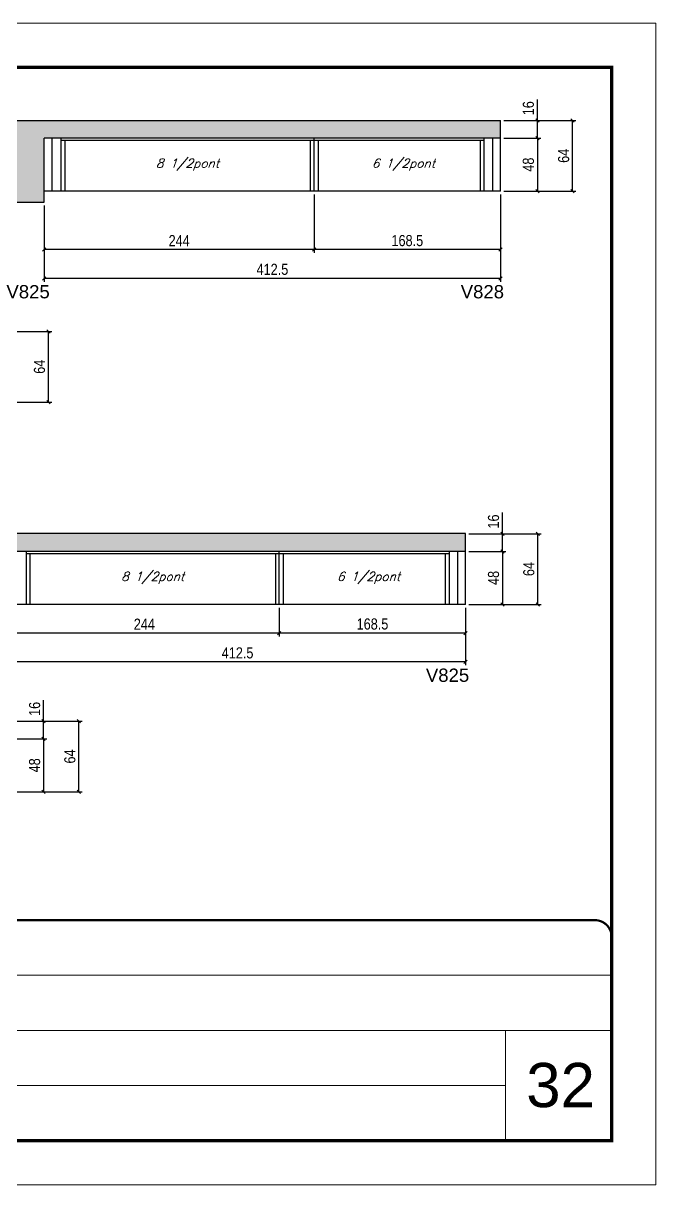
# Model space of a CAD drawing. Extents: x 3309 to 9590, y -2522 to 14608.
# Drawn here: x 9018 to 9590, y 5518 to 6568 of the extents above; entities that cross this region are included whole.
import ezdxf

# ---------------------------------------------------------------- set-up
doc = ezdxf.new("R2010")
doc.units = 0
doc.linetypes.add('CONTINUO', pattern=[0])
doc.linetypes.add('DASHED', pattern=[0.75, 0.5, -0.25])
for name, color, linetype in [('5', 5, 'Continuous'), ('COTA', 241, 'Continuous'), ('Painéis', 200, 'Continuous'), ('SARR_2.2x7', 40, 'Continuous'), ('SARR_3.5x7', 81, 'Continuous'), ('texto', 7, 'Continuous')]:
    doc.layers.add(name, color=color, linetype=linetype)
for name, color, linetype, lineweight in [('CARIMBO', 255, 'Continuous', 9), ('Folhas', 255, 'Continuous', 9), ('SARRAFO DE PRESSAO', 251, 'DASHED', 9)]:
    doc.layers.add(name, color=color, linetype=linetype, lineweight=lineweight)
doc.styles.add('ARIAL', font='arial.ttf')
doc.styles.add('COTA TECNICA', font='techl___.ttf', dxfattribs={"height": 10})
doc.styles.add('Romans', font='romans.shx')
doc.styles.get("Standard").update_dxf_attribs({"font": 'arial.ttf'})
doc.dimstyles.new('PAINEL', dxfattribs={"dimtxt": 10, "dimasz": 3, "dimexe": 3, "dimexo": 3, "dimgap": 3, "dimtad": 1, "dimdec": 1, "dimzin": 12, "dimdsep": 46, "dimtxsty": 'COTA TECNICA', "dimblk1": 'OBLIQUE', "dimblk2": 'OBLIQUE', "dimsah": 1, "dimcen": 0.9, "dimclrd": 4, "dimclre": 4, "dimclrt": 240, "dimadec": 1, "dimazin": 3, "dimtfac": 1, "dimtdec": 1, "dimtmove": 0, "dimatfit": 3, "dimfxl": 1, "dimtolj": 1, "dimtzin": 12, "dimarcsym": 0})
pattern_1 = [(50, (-13.1408, 0), (5.46554, -0.4781726), [0.5715, -6.2865]), (355, (-13.141, 0), (-1.0573026, 5.7317054), [0.4572, -5.0292175]), (100.451445, (-12.6853, -0.04), (4.4082374, 5.2535326), [0.4857003, -5.3427073]), (46.1842, (-13.141, 1.524), (8.1323712, -1.26127), [0.85725, -9.42975]), (96.63556, (-12.463, 1.419), (7.122124, 7.422784), [0.7285507, -8.014068]), (351.18415, (-13.141, 1.524), (7.122124, 7.422784), [0.685799, -7.543792]), (21, (-12.3788, 1.143), (4.5484317, -3.067956), [0.5715, -6.2865]), (326, (-12.379, 1.143), (1.8540609, 5.525639), [0.4572, -5.0292]), (71.451445, (-11.9997, 0.8873), (6.4024926, 2.457683), [0.4857003, -5.342698]), (37.5, (-13.1408, 0), (0.0926581, 2.53665117), [0, -4.96824, 0, -5.1054, 0, -5.04825]), (7.5, (-13.1408, 0), (2.0045899, 3.00541724), [0, -2.91084, 0, -4.85394, 0, -1.92405]), (327.5, (-14.84, 0), (4.06771786, -0.17186232), [0, -1.905, 0, -5.9436, 0, -7.8867]), (317.5, (-15.602, 0), (4.4438754, 0.7627947), [0, -2.4765, 0, -3.94716, 0, -5.6007])]

# ---------------------------------------------------------------- blocks, each defined once
blk = doc.blocks.new('9999999999')
at = {"color": 30, "linetype": 'CONTINUO'}
for p, q in [((98564.6, 34379.6), (99584, 34379.6)), ((98564.6, 34329.8), (99488, 34329.8)), ((99584, 34329.8), (99488, 34329.8)), ((99488, 34329.8), (99488, 34230.2)), ((98564.6, 34280), (99488, 34280))]:
    blk.add_line(p, q, dxfattribs=at)
at = {"color": 30, "linetype": 'CONTINUO', "const_width": 2}
blk.add_lwpolyline([(99584, 34230.2), (99584, 34414.4, 0.414214), (99569, 34429.4), (98229, 34429.4, 0.414214), (98214, 34414.4), (98214, 34245.2, 0.414214), (98229, 34230.2), (99584, 34230.2)], format="xyb", dxfattribs=at)
at = {"layer": 'Folhas'}
blk.add_lwpolyline([(98139, 34190.2), (99624, 34190.2), (99624, 35240.2), (98139, 35240.2)], close=True, dxfattribs=at)
at = {"layer": 'Folhas', "color": 30, "const_width": 3}
blk.add_lwpolyline([(98214, 34230.2), (99584, 34230.2), (99584, 35200.2), (98214, 35200.2)], close=True, dxfattribs=at)
blk = doc.blocks.new('_Oblique')
at = {"color": 0, "linetype": 'ByBlock', "lineweight": -2}
blk.add_line((-0.5, -0.5), (0.5, 0.5), dxfattribs=at)
blk = doc.blocks.new('*D2537')
at = {"layer": 'COTA', "color": 4, "linetype": 'ByBlock', "lineweight": -2, "transparency": 16777216}
for p, q in [((9280.9, 6413), (9280.9, 6360.2)), ((9449.4, 6413), (9449.4, 6360.2)), ((9449.4, 6363.2), (9280.9, 6363.2))]:
    blk.add_line(p, q, dxfattribs=at)
at = {"layer": 'Defpoints', "color": 0, "linetype": 'ByBlock', "transparency": 16777216}
for p in [(9280.9, 6416), (9449.4, 6416), (9280.9, 6363.2)]:
    blk.add_point(p, dxfattribs=at)
at = {"layer": 'COTA', "color": 4, "linetype": 'ByBlock', "lineweight": -2, "transparency": 16777216, "xscale": 3, "yscale": 3, "zscale": 3, "rotation": 180}
blk.add_blockref('_Oblique', (9280.9, 6363.2), dxfattribs=at)
at = {"layer": 'COTA', "color": 4, "linetype": 'ByBlock', "lineweight": -2, "transparency": 16777216, "xscale": 3, "yscale": 3, "zscale": 3}
blk.add_blockref('_Oblique', (9449.4, 6363.2), dxfattribs=at)
at = {"layer": 'COTA', "color": 240, "linetype": 'ByBlock', "transparency": 16777216, "insert": (9365.2, 6371.3), "char_height": 10, "attachment_point": 5, "style": 'COTA TECNICA'}
blk.add_mtext('\\A1;168.5', dxfattribs=at)
blk = doc.blocks.new('*D2538')
at = {"layer": 'COTA', "color": 4, "linetype": 'ByBlock', "lineweight": -2, "transparency": 16777216}
for p, q in [((9280.9, 6413), (9280.9, 6360.2)), ((9036.9, 6403), (9036.9, 6360.2)), ((9280.9, 6363.2), (9036.9, 6363.2))]:
    blk.add_line(p, q, dxfattribs=at)
at = {"layer": 'Defpoints', "color": 0, "linetype": 'ByBlock', "transparency": 16777216}
for p in [(9280.9, 6416), (9036.9, 6406), (9036.9, 6363.2)]:
    blk.add_point(p, dxfattribs=at)
at = {"layer": 'COTA', "color": 4, "linetype": 'ByBlock', "lineweight": -2, "transparency": 16777216, "xscale": 3, "yscale": 3, "zscale": 3, "rotation": 180}
blk.add_blockref('_Oblique', (9036.9, 6363.2), dxfattribs=at)
at = {"layer": 'COTA', "color": 4, "linetype": 'ByBlock', "lineweight": -2, "transparency": 16777216, "xscale": 3, "yscale": 3, "zscale": 3}
blk.add_blockref('_Oblique', (9280.9, 6363.2), dxfattribs=at)
at = {"layer": 'COTA', "color": 240, "linetype": 'ByBlock', "transparency": 16777216, "insert": (9158.9, 6371.3), "char_height": 10, "attachment_point": 5, "style": 'COTA TECNICA'}
blk.add_mtext('\\A1;244', dxfattribs=at)
blk = doc.blocks.new('*D2540')
at = {"layer": 'COTA', "color": 4, "linetype": 'ByBlock', "lineweight": -2, "transparency": 16777216}
for p, q in [((9449.4, 6413), (9449.4, 6334.1)), ((9036.9, 6403), (9036.9, 6334.1)), ((9449.4, 6337.1), (9036.9, 6337.1))]:
    blk.add_line(p, q, dxfattribs=at)
at = {"layer": 'Defpoints', "color": 0, "linetype": 'ByBlock', "transparency": 16777216}
for p in [(9449.4, 6416), (9036.9, 6406), (9036.9, 6337.1)]:
    blk.add_point(p, dxfattribs=at)
at = {"layer": 'COTA', "color": 4, "linetype": 'ByBlock', "lineweight": -2, "transparency": 16777216, "xscale": 3, "yscale": 3, "zscale": 3, "rotation": 180}
blk.add_blockref('_Oblique', (9036.9, 6337.1), dxfattribs=at)
at = {"layer": 'COTA', "color": 4, "linetype": 'ByBlock', "lineweight": -2, "transparency": 16777216, "xscale": 3, "yscale": 3, "zscale": 3}
blk.add_blockref('_Oblique', (9449.4, 6337.1), dxfattribs=at)
at = {"layer": 'COTA', "color": 240, "linetype": 'ByBlock', "transparency": 16777216, "insert": (9243.2, 6345.3), "char_height": 10, "attachment_point": 5, "style": 'COTA TECNICA'}
blk.add_mtext('\\A1;412.5', dxfattribs=at)
blk = doc.blocks.new('*D2551')
at = {"layer": 'COTA', "color": 4, "lineweight": -2, "transparency": 16777216}
for p, q in [((9452.4, 6464), (9485.8, 6464)), ((9482.8, 6464), (9482.8, 6416)), ((9452.4, 6416), (9485.8, 6416))]:
    blk.add_line(p, q, dxfattribs=at)
at = {"layer": 'Defpoints', "color": 0, "transparency": 16777216}
for p in [(9449.4, 6464), (9449.4, 6416), (9482.8, 6416)]:
    blk.add_point(p, dxfattribs=at)
at = {"layer": 'COTA', "color": 4, "lineweight": -2, "transparency": 16777216, "xscale": 3, "yscale": 3, "zscale": 3}
for p, rotation in [((9482.8, 6464), 90), ((9482.8, 6416), 270)]:
    blk.add_blockref('_Oblique', p, dxfattribs=dict(at, rotation=rotation))
at = {"layer": 'COTA', "color": 240, "transparency": 16777216, "insert": (9474.7, 6440), "char_height": 10, "attachment_point": 5, "rotation": 90, "style": 'COTA TECNICA'}
blk.add_mtext('\\A1;48', dxfattribs=at)
blk = doc.blocks.new('*D2552')
at = {"layer": 'COTA', "color": 4, "lineweight": -2, "transparency": 16777216}
for p, q in [((9482.8, 6480), (9482.8, 6499)), ((9452.4, 6480), (9485.8, 6480)), ((9482.8, 6464), (9482.8, 6480)), ((9452.4, 6464), (9485.8, 6464))]:
    blk.add_line(p, q, dxfattribs=at)
at = {"layer": 'Defpoints', "color": 0, "transparency": 16777216}
for p in [(9449.4, 6480), (9482.8, 6480), (9449.4, 6464)]:
    blk.add_point(p, dxfattribs=at)
at = {"layer": 'COTA', "color": 4, "lineweight": -2, "transparency": 16777216, "xscale": 3, "yscale": 3, "zscale": 3}
for p, rotation in [((9482.8, 6480), 90), ((9482.8, 6464), 270)]:
    blk.add_blockref('_Oblique', p, dxfattribs=dict(at, rotation=rotation))
at = {"layer": 'COTA', "color": 240, "transparency": 16777216, "insert": (9474.7, 6491), "char_height": 10, "attachment_point": 5, "rotation": 90, "style": 'COTA TECNICA'}
blk.add_mtext('\\A1;16', dxfattribs=at)
blk = doc.blocks.new('*D2553')
at = {"layer": 'COTA', "color": 4, "lineweight": -2, "transparency": 16777216}
for p, q in [((9452.4, 6480), (9517.7, 6480)), ((9514.7, 6416), (9514.7, 6480)), ((9452.4, 6416), (9517.7, 6416))]:
    blk.add_line(p, q, dxfattribs=at)
at = {"layer": 'Defpoints', "color": 0, "transparency": 16777216}
for p in [(9449.4, 6480), (9514.7, 6480), (9449.4, 6416)]:
    blk.add_point(p, dxfattribs=at)
at = {"layer": 'COTA', "color": 4, "lineweight": -2, "transparency": 16777216, "xscale": 3, "yscale": 3, "zscale": 3}
for p, rotation in [((9514.7, 6480), 90), ((9514.7, 6416), 270)]:
    blk.add_blockref('_Oblique', p, dxfattribs=dict(at, rotation=rotation))
at = {"layer": 'COTA', "color": 240, "transparency": 16777216, "insert": (9506.6, 6448), "char_height": 10, "attachment_point": 5, "rotation": 90, "style": 'COTA TECNICA'}
blk.add_mtext('\\A1;64', dxfattribs=at)
blk = doc.blocks.new('*D2558')
at = {"layer": 'COTA', "color": 4, "lineweight": -2, "transparency": 16777216}
for p, q in [((8978.4, 6289.3), (9043.7, 6289.3)), ((9040.7, 6225.3), (9040.7, 6289.3)), ((8978.4, 6225.3), (9043.7, 6225.3))]:
    blk.add_line(p, q, dxfattribs=at)
at = {"layer": 'Defpoints', "color": 0, "transparency": 16777216}
for p in [(8975.4, 6289.3), (9040.7, 6289.3), (8975.4, 6225.3)]:
    blk.add_point(p, dxfattribs=at)
at = {"layer": 'COTA', "color": 4, "lineweight": -2, "transparency": 16777216, "xscale": 3, "yscale": 3, "zscale": 3}
for p, rotation in [((9040.7, 6289.3), 90), ((9040.7, 6225.3), 270)]:
    blk.add_blockref('_Oblique', p, dxfattribs=dict(at, rotation=rotation))
at = {"layer": 'COTA', "color": 240, "transparency": 16777216, "insert": (9032.6, 6257.3), "char_height": 10, "attachment_point": 5, "rotation": 90, "style": 'COTA TECNICA'}
blk.add_mtext('\\A1;64', dxfattribs=at)
blk = doc.blocks.new('*D2564')
at = {"layer": 'COTA', "color": 4, "linetype": 'ByBlock', "lineweight": -2, "transparency": 16777216}
for p, q in [((9249.4, 6039.4), (9249.4, 6013.5)), ((9417.9, 6039.4), (9417.9, 6013.5)), ((9417.9, 6016.5), (9249.4, 6016.5))]:
    blk.add_line(p, q, dxfattribs=at)
at = {"layer": 'Defpoints', "color": 0, "linetype": 'ByBlock', "transparency": 16777216}
for p in [(9249.4, 6042.4), (9417.9, 6042.4), (9249.4, 6016.5)]:
    blk.add_point(p, dxfattribs=at)
at = {"layer": 'COTA', "color": 4, "linetype": 'ByBlock', "lineweight": -2, "transparency": 16777216, "xscale": 3, "yscale": 3, "zscale": 3, "rotation": 180}
blk.add_blockref('_Oblique', (9249.4, 6016.5), dxfattribs=at)
at = {"layer": 'COTA', "color": 4, "linetype": 'ByBlock', "lineweight": -2, "transparency": 16777216, "xscale": 3, "yscale": 3, "zscale": 3}
blk.add_blockref('_Oblique', (9417.9, 6016.5), dxfattribs=at)
at = {"layer": 'COTA', "color": 240, "linetype": 'ByBlock', "transparency": 16777216, "insert": (9333.7, 6024.7), "char_height": 10, "attachment_point": 5, "style": 'COTA TECNICA'}
blk.add_mtext('\\A1;168.5', dxfattribs=at)
blk = doc.blocks.new('*D2565')
at = {"layer": 'COTA', "color": 4, "linetype": 'ByBlock', "lineweight": -2, "transparency": 16777216}
for p, q in [((9005.4, 6039.4), (9005.4, 6013.5)), ((9249.4, 6039.4), (9249.4, 6013.5)), ((9249.4, 6016.5), (9005.4, 6016.5))]:
    blk.add_line(p, q, dxfattribs=at)
at = {"layer": 'Defpoints', "color": 0, "linetype": 'ByBlock', "transparency": 16777216}
for p in [(9005.4, 6042.4), (9249.4, 6042.4), (9005.4, 6016.5)]:
    blk.add_point(p, dxfattribs=at)
at = {"layer": 'COTA', "color": 4, "linetype": 'ByBlock', "lineweight": -2, "transparency": 16777216, "xscale": 3, "yscale": 3, "zscale": 3, "rotation": 180}
blk.add_blockref('_Oblique', (9005.4, 6016.5), dxfattribs=at)
at = {"layer": 'COTA', "color": 4, "linetype": 'ByBlock', "lineweight": -2, "transparency": 16777216, "xscale": 3, "yscale": 3, "zscale": 3}
blk.add_blockref('_Oblique', (9249.4, 6016.5), dxfattribs=at)
at = {"layer": 'COTA', "color": 240, "linetype": 'ByBlock', "transparency": 16777216, "insert": (9127.4, 6024.6), "char_height": 10, "attachment_point": 5, "style": 'COTA TECNICA'}
blk.add_mtext('\\A1;244', dxfattribs=at)
blk = doc.blocks.new('*D2566')
at = {"layer": 'COTA', "color": 4, "linetype": 'ByBlock', "lineweight": -2, "transparency": 16777216}
for p, q in [((9005.4, 6039.4), (9005.4, 5987.5)), ((9417.9, 6039.4), (9417.9, 5987.5)), ((9417.9, 5990.5), (9005.4, 5990.5))]:
    blk.add_line(p, q, dxfattribs=at)
at = {"layer": 'Defpoints', "color": 0, "linetype": 'ByBlock', "transparency": 16777216}
for p in [(9005.4, 6042.4), (9417.9, 6042.4), (9005.4, 5990.5)]:
    blk.add_point(p, dxfattribs=at)
at = {"layer": 'COTA', "color": 4, "linetype": 'ByBlock', "lineweight": -2, "transparency": 16777216, "xscale": 3, "yscale": 3, "zscale": 3, "rotation": 180}
blk.add_blockref('_Oblique', (9005.4, 5990.5), dxfattribs=at)
at = {"layer": 'COTA', "color": 4, "linetype": 'ByBlock', "lineweight": -2, "transparency": 16777216, "xscale": 3, "yscale": 3, "zscale": 3}
blk.add_blockref('_Oblique', (9417.9, 5990.5), dxfattribs=at)
at = {"layer": 'COTA', "color": 240, "linetype": 'ByBlock', "transparency": 16777216, "insert": (9211.7, 5998.6), "char_height": 10, "attachment_point": 5, "style": 'COTA TECNICA'}
blk.add_mtext('\\A1;412.5', dxfattribs=at)
blk = doc.blocks.new('*D2575')
at = {"layer": 'COTA', "color": 4, "lineweight": -2, "transparency": 16777216}
for p, q in [((9452.4, 6464), (9485.8, 6464)), ((9482.8, 6464), (9482.8, 6416)), ((9452.4, 6416), (9485.8, 6416))]:
    blk.add_line(p, q, dxfattribs=at)
at = {"layer": 'Defpoints', "color": 0, "transparency": 16777216}
for p in [(9449.4, 6464), (9449.4, 6416), (9482.8, 6416)]:
    blk.add_point(p, dxfattribs=at)
at = {"layer": 'COTA', "color": 4, "lineweight": -2, "transparency": 16777216, "xscale": 3, "yscale": 3, "zscale": 3}
for p, rotation in [((9482.8, 6464), 90), ((9482.8, 6416), 270)]:
    blk.add_blockref('_Oblique', p, dxfattribs=dict(at, rotation=rotation))
at = {"layer": 'COTA', "color": 240, "transparency": 16777216, "insert": (9474.7, 6440), "char_height": 10, "attachment_point": 5, "rotation": 90, "style": 'COTA TECNICA'}
blk.add_mtext('\\A1;48', dxfattribs=at)
blk = doc.blocks.new('*D2576')
at = {"layer": 'COTA', "color": 4, "lineweight": -2, "transparency": 16777216}
for p, q in [((9482.8, 6480), (9482.8, 6499)), ((9452.4, 6480), (9485.8, 6480)), ((9482.8, 6464), (9482.8, 6480)), ((9452.4, 6464), (9485.8, 6464))]:
    blk.add_line(p, q, dxfattribs=at)
at = {"layer": 'Defpoints', "color": 0, "transparency": 16777216}
for p in [(9449.4, 6480), (9482.8, 6480), (9449.4, 6464)]:
    blk.add_point(p, dxfattribs=at)
at = {"layer": 'COTA', "color": 4, "lineweight": -2, "transparency": 16777216, "xscale": 3, "yscale": 3, "zscale": 3}
for p, rotation in [((9482.8, 6480), 90), ((9482.8, 6464), 270)]:
    blk.add_blockref('_Oblique', p, dxfattribs=dict(at, rotation=rotation))
at = {"layer": 'COTA', "color": 240, "transparency": 16777216, "insert": (9474.7, 6491), "char_height": 10, "attachment_point": 5, "rotation": 90, "style": 'COTA TECNICA'}
blk.add_mtext('\\A1;16', dxfattribs=at)
blk = doc.blocks.new('*D2577')
at = {"layer": 'COTA', "color": 4, "lineweight": -2, "transparency": 16777216}
for p, q in [((9452.4, 6480), (9517.7, 6480)), ((9514.7, 6416), (9514.7, 6480)), ((9452.4, 6416), (9517.7, 6416))]:
    blk.add_line(p, q, dxfattribs=at)
at = {"layer": 'Defpoints', "color": 0, "transparency": 16777216}
for p in [(9449.4, 6480), (9514.7, 6480), (9449.4, 6416)]:
    blk.add_point(p, dxfattribs=at)
at = {"layer": 'COTA', "color": 4, "lineweight": -2, "transparency": 16777216, "xscale": 3, "yscale": 3, "zscale": 3}
for p, rotation in [((9514.7, 6480), 90), ((9514.7, 6416), 270)]:
    blk.add_blockref('_Oblique', p, dxfattribs=dict(at, rotation=rotation))
at = {"layer": 'COTA', "color": 240, "transparency": 16777216, "insert": (9506.6, 6448), "char_height": 10, "attachment_point": 5, "rotation": 90, "style": 'COTA TECNICA'}
blk.add_mtext('\\A1;64', dxfattribs=at)
blk = doc.blocks.new('*D2578')
at = {"layer": 'COTA', "color": 4, "lineweight": -2, "transparency": 16777216}
for p, q in [((9005.9, 5921), (9039.3, 5921)), ((9036.3, 5921), (9036.3, 5873)), ((9005.9, 5873), (9039.3, 5873))]:
    blk.add_line(p, q, dxfattribs=at)
at = {"layer": 'Defpoints', "color": 0, "transparency": 16777216}
for p in [(9002.9, 5921), (9002.9, 5873), (9036.3, 5873)]:
    blk.add_point(p, dxfattribs=at)
at = {"layer": 'COTA', "color": 4, "lineweight": -2, "transparency": 16777216, "xscale": 3, "yscale": 3, "zscale": 3}
for p, rotation in [((9036.3, 5921), 90), ((9036.3, 5873), 270)]:
    blk.add_blockref('_Oblique', p, dxfattribs=dict(at, rotation=rotation))
at = {"layer": 'COTA', "color": 240, "transparency": 16777216, "insert": (9028.2, 5897), "char_height": 10, "attachment_point": 5, "rotation": 90, "style": 'COTA TECNICA'}
blk.add_mtext('\\A1;48', dxfattribs=at)
blk = doc.blocks.new('*D2579')
at = {"layer": 'COTA', "color": 4, "lineweight": -2, "transparency": 16777216}
for p, q in [((9036.3, 5937), (9036.3, 5956)), ((9005.9, 5937), (9039.3, 5937)), ((9036.3, 5921), (9036.3, 5937)), ((9005.9, 5921), (9039.3, 5921))]:
    blk.add_line(p, q, dxfattribs=at)
at = {"layer": 'Defpoints', "color": 0, "transparency": 16777216}
for p in [(9002.9, 5937), (9036.3, 5937), (9002.9, 5921)]:
    blk.add_point(p, dxfattribs=at)
at = {"layer": 'COTA', "color": 4, "lineweight": -2, "transparency": 16777216, "xscale": 3, "yscale": 3, "zscale": 3}
for p, rotation in [((9036.3, 5937), 90), ((9036.3, 5921), 270)]:
    blk.add_blockref('_Oblique', p, dxfattribs=dict(at, rotation=rotation))
at = {"layer": 'COTA', "color": 240, "transparency": 16777216, "insert": (9028.2, 5948), "char_height": 10, "attachment_point": 5, "rotation": 90, "style": 'COTA TECNICA'}
blk.add_mtext('\\A1;16', dxfattribs=at)
blk = doc.blocks.new('*D2580')
at = {"layer": 'COTA', "color": 4, "lineweight": -2, "transparency": 16777216}
for p, q in [((9005.9, 5937), (9071.2, 5937)), ((9068.2, 5873), (9068.2, 5937)), ((9005.9, 5873), (9071.2, 5873))]:
    blk.add_line(p, q, dxfattribs=at)
at = {"layer": 'Defpoints', "color": 0, "transparency": 16777216}
for p in [(9002.9, 5937), (9068.2, 5937), (9002.9, 5873)]:
    blk.add_point(p, dxfattribs=at)
at = {"layer": 'COTA', "color": 4, "lineweight": -2, "transparency": 16777216, "xscale": 3, "yscale": 3, "zscale": 3}
for p, rotation in [((9068.2, 5937), 90), ((9068.2, 5873), 270)]:
    blk.add_blockref('_Oblique', p, dxfattribs=dict(at, rotation=rotation))
at = {"layer": 'COTA', "color": 240, "transparency": 16777216, "insert": (9060.1, 5905), "char_height": 10, "attachment_point": 5, "rotation": 90, "style": 'COTA TECNICA'}
blk.add_mtext('\\A1;64', dxfattribs=at)
blk = doc.blocks.new('*D2582')
at = {"layer": 'COTA', "color": 4, "lineweight": -2, "transparency": 16777216}
for p, q in [((9420.9, 6090.4), (9454.3, 6090.4)), ((9451.3, 6090.4), (9451.3, 6042.4)), ((9420.9, 6042.4), (9454.3, 6042.4))]:
    blk.add_line(p, q, dxfattribs=at)
at = {"layer": 'Defpoints', "color": 0, "transparency": 16777216}
for p in [(9417.9, 6090.4), (9417.9, 6042.4), (9451.3, 6042.4)]:
    blk.add_point(p, dxfattribs=at)
at = {"layer": 'COTA', "color": 4, "lineweight": -2, "transparency": 16777216, "xscale": 3, "yscale": 3, "zscale": 3}
for p, rotation in [((9451.3, 6090.4), 90), ((9451.3, 6042.4), 270)]:
    blk.add_blockref('_Oblique', p, dxfattribs=dict(at, rotation=rotation))
at = {"layer": 'COTA', "color": 240, "transparency": 16777216, "insert": (9443.2, 6066.4), "char_height": 10, "attachment_point": 5, "rotation": 90, "style": 'COTA TECNICA'}
blk.add_mtext('\\A1;48', dxfattribs=at)
blk = doc.blocks.new('*D2583')
at = {"layer": 'COTA', "color": 4, "lineweight": -2, "transparency": 16777216}
for p, q in [((9451.3, 6106.4), (9451.3, 6125.5)), ((9420.9, 6106.4), (9454.3, 6106.4)), ((9451.3, 6090.4), (9451.3, 6106.4)), ((9420.9, 6090.4), (9454.3, 6090.4))]:
    blk.add_line(p, q, dxfattribs=at)
at = {"layer": 'Defpoints', "color": 0, "transparency": 16777216}
for p in [(9417.9, 6106.4), (9451.3, 6106.4), (9417.9, 6090.4)]:
    blk.add_point(p, dxfattribs=at)
at = {"layer": 'COTA', "color": 4, "lineweight": -2, "transparency": 16777216, "xscale": 3, "yscale": 3, "zscale": 3}
for p, rotation in [((9451.3, 6106.4), 90), ((9451.3, 6090.4), 270)]:
    blk.add_blockref('_Oblique', p, dxfattribs=dict(at, rotation=rotation))
at = {"layer": 'COTA', "color": 240, "transparency": 16777216, "insert": (9443.2, 6117.4), "char_height": 10, "attachment_point": 5, "rotation": 90, "style": 'COTA TECNICA'}
blk.add_mtext('\\A1;16', dxfattribs=at)
blk = doc.blocks.new('*D2584')
at = {"layer": 'COTA', "color": 4, "lineweight": -2, "transparency": 16777216}
for p, q in [((9420.9, 6106.4), (9486.2, 6106.4)), ((9483.2, 6042.4), (9483.2, 6106.4)), ((9420.9, 6042.4), (9486.2, 6042.4))]:
    blk.add_line(p, q, dxfattribs=at)
at = {"layer": 'Defpoints', "color": 0, "transparency": 16777216}
for p in [(9417.9, 6106.4), (9483.2, 6106.4), (9417.9, 6042.4)]:
    blk.add_point(p, dxfattribs=at)
at = {"layer": 'COTA', "color": 4, "lineweight": -2, "transparency": 16777216, "xscale": 3, "yscale": 3, "zscale": 3}
for p, rotation in [((9483.2, 6106.4), 90), ((9483.2, 6042.4), 270)]:
    blk.add_blockref('_Oblique', p, dxfattribs=dict(at, rotation=rotation))
at = {"layer": 'COTA', "color": 240, "transparency": 16777216, "insert": (9475.1, 6074.4), "char_height": 10, "attachment_point": 5, "rotation": 90, "style": 'COTA TECNICA'}
blk.add_mtext('\\A1;64', dxfattribs=at)

msp = doc.modelspace()

# ---------------------------------------------------------------- hatches: boundary and pattern name
at = {"layer": 'COTA'}
h = msp.add_hatch(dxfattribs=at)
h.set_pattern_fill('AR-CONC', color=256, scale=0.03)
h.set_pattern_definition(pattern_1)
h.paths.add_polyline_path([(9036.94, 6463.96), (9449.44, 6463.96), (9449.44, 6479.96), (8531.44, 6479.96), (8531.44, 6463.96), (9006.94, 6463.96), (9006.94, 6405.96), (9036.94, 6405.96), (9036.94, 6415.96)])
h = msp.add_hatch(dxfattribs=at)
h.set_pattern_fill('AR-CONC', color=256, scale=0.03)
h.set_pattern_definition(pattern_1)
h.paths.add_polyline_path([(9005.44, 6090.44), (9417.94, 6090.44), (9417.94, 6106.44), (8531.44, 6106.44), (8531.44, 6090.44), (8975.44, 6090.44), (8975.44, 6042.44), (9005.44, 6042.44)])

# ---------------------------------------------------------------- linework, layer by layer
for p, q in [((8531.44, 6479.96), (9449.44, 6479.96)), ((9449.44, 6463.96), (9449.44, 6479.96)), ((9036.94, 6405.96), (9036.94, 6415.96)), ((9006.94, 6405.96), (9036.94, 6405.96)), ((9417.94, 6106.44), (8531.44, 6106.44)), ((9417.94, 6090.44), (9417.94, 6106.44))]:
    msp.add_line(p, q, dxfattribs=at)
at = {"layer": 'Painéis', "linetype": 'ByBlock'}
for p, q in [((9449.44, 6463.96), (9036.94, 6463.96)), ((9036.94, 6415.96), (9036.94, 6463.96)), ((9280.94, 6415.96), (9280.94, 6463.96)), ((9449.44, 6415.96), (9449.44, 6463.96)), ((9449.44, 6415.96), (9036.94, 6415.96)), ((9417.94, 6090.44), (9005.44, 6090.44)), ((9249.44, 6042.44), (9249.44, 6090.44)), ((9417.94, 6042.44), (9417.94, 6090.44)), ((9417.94, 6042.44), (9005.44, 6042.44))]:
    msp.add_line(p, q, dxfattribs=at)
at = {"layer": 'SARR_2.2x7', "linetype": 'Continuous'}
for p, q in [((9043.94, 6415.96), (9043.94, 6463.96)), ((9280.94, 6461.76), (9051.94, 6461.76)), ((9434.44, 6461.76), (9280.94, 6461.76)), ((9442.44, 6415.96), (9442.44, 6463.96)), ((9410.94, 6042.44), (9410.94, 6090.44)), ((9249.44, 6088.24), (9020.44, 6088.24)), ((9402.94, 6088.24), (9249.44, 6088.24))]:
    msp.add_line(p, q, dxfattribs=at)
at = {"layer": 'SARR_3.5x7'}
for p, q in [((9051.94, 6463.96), (9051.94, 6415.96)), ((9055.44, 6461.76), (9055.44, 6415.96)), ((9277.44, 6461.76), (9277.44, 6415.96)), ((9284.44, 6461.76), (9284.44, 6415.96)), ((9430.94, 6461.76), (9430.94, 6415.96)), ((9434.44, 6463.96), (9434.44, 6415.96)), ((9020.44, 6090.44), (9020.44, 6042.44)), ((9402.94, 6090.44), (9402.94, 6042.44)), ((9023.94, 6088.24), (9023.94, 6042.44)), ((9245.94, 6088.24), (9245.94, 6042.44)), ((9252.94, 6088.24), (9252.94, 6042.44)), ((9399.44, 6088.24), (9399.44, 6042.44))]:
    msp.add_line(p, q, dxfattribs=at)

# ---------------------------------------------------------------- block references
at = {"layer": 'SARRAFO DE PRESSAO', "color": 6, "linetype": 'ByBlock'}
msp.add_blockref('9999999999', (-90034.11, -28672.37), dxfattribs=at)

# ---------------------------------------------------------------- texts
at = {"layer": '5', "linetype": 'Continuous'}
for s, p in [('V825', (9002.7, 6319.14)), ('V828', (9413.5, 6319.14)), ('V825', (9382, 5972.45))]:
    msp.add_text(s, height=12, rotation=0.00004, dxfattribs=at).set_placement(p)
at = {"layer": 'CARIMBO', "style": 'ARIAL'}
msp.add_text('32', height=40, dxfattribs=at).set_placement((9472.73, 5587.98))
at = {"layer": 'texto', "color": 2, "char_height": 8, "attachment_point": 5, "style": 'Romans'}
for s, insert in [('{\\Q19;\\C256;8 1/2pont}', (9166.44, 6439.96)), ('{\\Q19;\\C256;6 1/2pont}', (9361.69, 6439.96)), ('{\\Q19;\\C256;8 1/2pont}', (9134.94, 6066.44)), ('{\\Q19;\\C256;6 1/2pont}', (9330.19, 6066.44))]:
    msp.add_mtext(s, dxfattribs=dict(at, insert=insert))

# ---------------------------------------------------------------- dimensions: what is measured, and where the dimension line sits
at = {"layer": 'COTA'}
for base, p1, p2, picture, middle in [((9482.76, 6479.96), (9449.44, 6463.96), (9449.44, 6479.96), '*D2552', (9474.66, 6490.97)), ((9482.76, 6479.96), (9449.44, 6463.96), (9449.44, 6479.96), '*D2576', (9474.66, 6490.97)), ((9514.74, 6479.96), (9449.44, 6415.96), (9449.44, 6479.96), '*D2553', (9506.64, 6447.96)), ((9514.74, 6479.96), (9449.44, 6415.96), (9449.44, 6479.96), '*D2577', (9506.64, 6447.96)), ((9482.76, 6415.96), (9449.44, 6463.96), (9449.44, 6415.96), '*D2551', (9474.67, 6439.96)), ((9482.76, 6415.96), (9449.44, 6463.96), (9449.44, 6415.96), '*D2575', (9474.67, 6439.96)), ((9040.74, 6289.27), (8975.44, 6225.27), (8975.44, 6289.27), '*D2558', (9032.64, 6257.27)), ((9451.26, 6106.44), (9417.94, 6090.44), (9417.94, 6106.44), '*D2583', (9443.16, 6117.45)), ((9483.24, 6106.44), (9417.94, 6042.44), (9417.94, 6106.44), '*D2584', (9475.14, 6074.44)), ((9451.26, 6042.44), (9417.94, 6090.44), (9417.94, 6042.44), '*D2582', (9443.17, 6066.44)), ((9036.26, 5937.03), (9002.94, 5921.03), (9002.94, 5937.03), '*D2579', (9028.16, 5948.04)), ((9068.24, 5937.03), (9002.94, 5873.03), (9002.94, 5937.03), '*D2580', (9060.14, 5905.03)), ((9036.26, 5873.03), (9002.94, 5921.03), (9002.94, 5873.03), '*D2578', (9028.17, 5897.03))]:
    dim = msp.add_linear_dim(base=base, p1=p1, p2=p2, angle=90, dimstyle='PAINEL', dxfattribs=at)
    dim.commit()
    dim.dimension.update_dxf_attribs({"geometry": picture, "text_midpoint": middle})
at = {"layer": 'COTA', "linetype": 'ByBlock'}
for base, p1, p2, picture, middle in [((9036.94, 6363.21), (9280.94, 6415.96), (9036.94, 6405.96), '*D2538', (9158.94, 6371.28)), ((9005.44, 6016.52), (9249.44, 6042.44), (9005.44, 6042.44), '*D2565', (9127.44, 6024.6))]:
    dim = msp.add_linear_dim(base=base, p1=p1, p2=p2, angle=180, dimstyle='PAINEL', override={"dimtmove": 1}, dxfattribs=at)
    dim.commit()
    dim.dimension.update_dxf_attribs({"geometry": picture, "text_midpoint": middle})
for base, p1, p2, picture, middle in [((9036.94, 6337.15), (9449.44, 6415.96), (9036.94, 6405.96), '*D2540', (9243.19, 6345.26)), ((9280.94, 6363.21), (9449.44, 6415.96), (9280.94, 6415.96), '*D2537', (9365.19, 6371.34)), ((9005.44, 5990.46), (9417.94, 6042.44), (9005.44, 6042.44), '*D2566', (9211.69, 5998.57)), ((9249.44, 6016.52), (9417.94, 6042.44), (9249.44, 6042.44), '*D2564', (9333.69, 6024.66))]:
    dim = msp.add_linear_dim(base=base, p1=p1, p2=p2, angle=180, dimstyle='PAINEL', dxfattribs=at)
    dim.commit()
    dim.dimension.update_dxf_attribs({"geometry": picture, "text_midpoint": middle})

doc.saveas('drawing.dxf')
